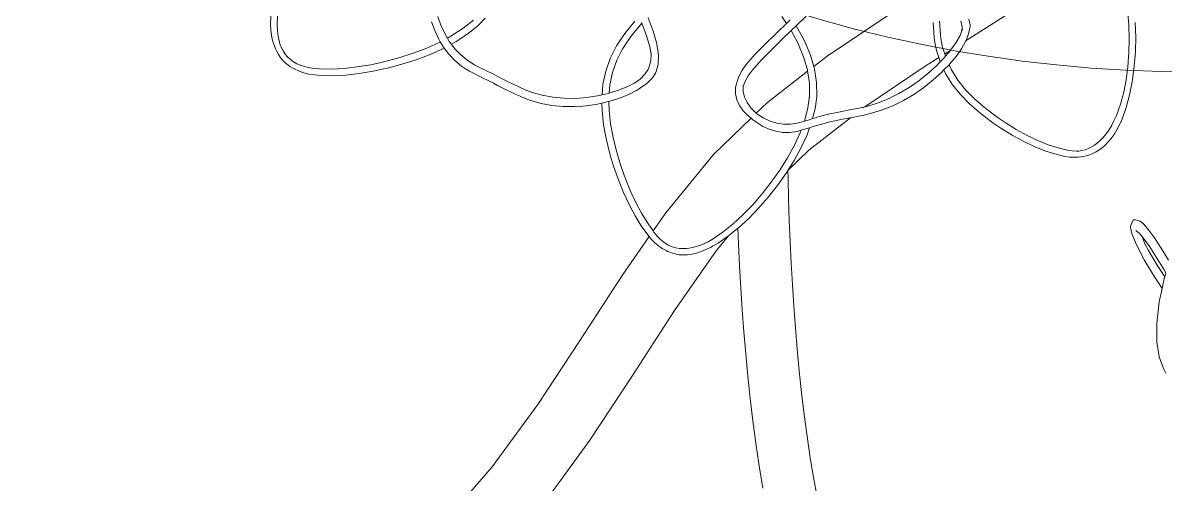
# Model space of a CAD drawing. Header units: millimetres. Extents: x 930469 to 1523124, y -120375 to 411163.
# Drawn here: x 1404958 to 1406631, y 133649 to 134325 of the extents above; entities that cross this region are included whole.
import ezdxf

# ---------------------------------------------------------------- set-up
doc = ezdxf.new("R2010")
doc.units = ezdxf.units.MM
for name, color, linetype, lineweight in [('A-NET THAY', 8, 'Continuous', 0), ('COT VACH', 8, 'Continuous', 0), ('xr', 8, 'Continuous', 0)]:
    doc.layers.add(name, color=color, linetype=linetype, lineweight=lineweight)

# ---------------------------------------------------------------- blocks, each defined once
blk = doc.blocks.new('zzz')
at = {"layer": 'xr', "ltscale": 3}
for p, q in [((1233754.9, 14150.3), (1233949.7, 14275.3)), ((1234158.2, 14195.2), (1234161.7, 14153.6)), ((1231647.2, 14155.3), (1231648.3, 14190.5)), ((1231666.5, 14150.4), (1231667.7, 14184.7)), ((1232128.1, 14135.4), (1232119, 14161.4)), ((1232137.1, 14176.7), (1232146.1, 14151)), ((1232241.2, 14166.3), (1232211.6, 14142.2)), ((1232276.1, 14171.4), (1232255.3, 14150.6)), ((1232684.6, 14126.4), (1232714.3, 14163)), ((1232734.2, 14159), (1232735, 14157)), ((1232753.5, 14172.6), (1232768.2, 14133.9)), ((1233145.5, 14176.6), (1233158.7, 14156.4)), ((1233158.7, 14156.4), (1233169.2, 14166.6)), ((1233186.8, 14149.6), (1233216, 14178.1)), ((1233277.9, 14060.3), (1233464.3, 14185.5)), ((1233591.4, 14116.5), (1233588.5, 14159)), ((1233609.6, 14122.9), (1233606.8, 14163.2)), ((1233670, 14163.1), (1233673.4, 14146.6)), ((1233693, 14169.2), (1233696.5, 14152)), ((1234180.7, 14159.1), (1234182, 14116.2)), ((1231648, 14137.4), (1231647.2, 14155.3)), ((1231650, 14121.2), (1231648, 14137.4)), ((1231667.3, 14133.5), (1231666.5, 14150.4)), ((1231669.1, 14118.4), (1231667.3, 14133.5)), ((1232139.6, 14110.4), (1232128.1, 14135.4)), ((1232146.1, 14151), (1232157.3, 14126.6)), ((1232157.3, 14126.6), (1232165.1, 14113.3)), ((1232211.6, 14142.2), (1232178.6, 14120.6)), ((1232224.6, 14125.5), (1232190.5, 14103.2)), ((1232255.3, 14150.6), (1232224.6, 14125.5)), ((1232660.6, 14090.2), (1232684.6, 14126.4)), ((1232702.2, 14117.6), (1232730.7, 14152.6)), ((1232730.7, 14152.6), (1232735, 14157)), ((1232735, 14157), (1232748.8, 14120.4)), ((1232768.2, 14133.9), (1232778.1, 14100.6)), ((1233096.7, 14095.7), (1233130.4, 14128.8)), ((1233130.4, 14128.8), (1233158.7, 14156.4)), ((1233147.1, 14111), (1233172, 14135.2)), ((1233172, 14135.2), (1233186, 14148.8)), ((1233172, 14135.2), (1233191.7, 14099)), ((1233186, 14148.8), (1233186.8, 14149.6)), ((1233186.8, 14149.6), (1233187.1, 14149)), ((1233187.1, 14149), (1233211.1, 14105.2)), ((1233667.2, 14120.6), (1233671.8, 14133)), ((1233673.3, 14142.5), (1233671.8, 14133)), ((1233671.8, 14133), (1233674.4, 14139.9)), ((1233673.4, 14146.6), (1233673.3, 14142.5)), ((1233684.9, 14106.2), (1233754.9, 14150.3)), ((1233694.3, 14133.5), (1233691.1, 14122.7)), ((1233696.5, 14147.4), (1233694.3, 14133.5)), ((1233696.5, 14152), (1233696.5, 14147.4)), ((1234161.7, 14153.6), (1234162.9, 14111.4)), ((1231653, 14106.2), (1231650, 14121.2)), ((1231657.1, 14092.4), (1231653, 14106.2)), ((1231662.4, 14079.7), (1231657.1, 14092.4)), ((1231671.9, 14104.9), (1231669.1, 14118.4)), ((1231675.5, 14092.9), (1231671.9, 14104.9)), ((1231678.9, 14084.6), (1231675.5, 14092.9)), ((1232142.8, 14101.3), (1232104.5, 14084.1)), ((1232144.4, 14102.2), (1232139.6, 14110.4)), ((1232144.4, 14102.2), (1232142.8, 14101.3)), ((1232153.3, 14087.2), (1232144.4, 14102.2)), ((1232178.6, 14120.6), (1232165.1, 14113.3)), ((1232165.1, 14113.3), (1232170.8, 14103.8)), ((1232170.8, 14103.8), (1232176.8, 14095.8)), ((1232190.5, 14103.2), (1232176.8, 14095.8)), ((1232176.8, 14095.8), (1232186.3, 14083.2)), ((1232679.2, 14082.7), (1232702.2, 14117.6)), ((1232748.8, 14120.4), (1232758.6, 14087.4)), ((1232778.1, 14100.6), (1232782.7, 14072.1)), ((1233068.4, 14066.9), (1233096.7, 14095.7)), ((1233113.5, 14078), (1233147.1, 14111)), ((1233191.7, 14099), (1233208.9, 14058.7)), ((1233211.1, 14105.2), (1233229, 14063.1)), ((1233592.9, 14106.1), (1233591.4, 14116.5)), ((1233598.6, 14077.1), (1233592.9, 14106.1)), ((1233610.9, 14113.6), (1233609.6, 14122.9)), ((1233616.4, 14085.9), (1233610.9, 14113.6)), ((1233639.6, 14077.9), (1233655.4, 14099.9)), ((1233655.4, 14099.9), (1233667.2, 14120.6)), ((1233683.7, 14103), (1233671.7, 14081.9)), ((1233684.9, 14106.2), (1233683.7, 14103)), ((1233691.1, 14122.7), (1233684.9, 14106.2)), ((1234162.9, 14111.4), (1234162, 14069.2)), ((1234182, 14116.2), (1234181, 14073.4)), ((1231662.4, 14079.7), (1231664.1, 14075.9)), ((1231670, 14064.9), (1231664.1, 14075.9)), ((1231676.9, 14054.9), (1231670, 14064.9)), ((1231678.1, 14086.1), (1231678.9, 14084.6)), ((1231678.9, 14084.6), (1231683.6, 14075.8)), ((1231683.6, 14075.8), (1231689.9, 14066.6)), ((1231689.9, 14066.6), (1231697.1, 14058.3)), ((1232064.4, 14068.8), (1232023.3, 14055.6)), ((1232104.5, 14084.1), (1232064.4, 14068.8)), ((1232114.4, 14065.7), (1232073.6, 14050.1)), ((1232153.6, 14083.3), (1232114.4, 14065.7)), ((1232155.5, 14084.3), (1232153.3, 14087.2)), ((1232155.5, 14084.3), (1232153.6, 14083.3)), ((1232169.2, 14066.1), (1232155.5, 14084.3)), ((1232187, 14047.3), (1232169.2, 14066.1)), ((1232186.3, 14083.2), (1232203.7, 14064.9)), ((1232203.7, 14064.9), (1232222.8, 14049.1)), ((1232642, 14053.4), (1232655.3, 14080.8)), ((1232655.3, 14080.8), (1232660.6, 14090.2)), ((1232661.7, 14048.2), (1232674.4, 14074.3)), ((1232674.4, 14074.3), (1232679.2, 14082.7)), ((1232758.6, 14087.4), (1232762, 14066.7)), ((1232762, 14066.7), (1232761.5, 14046.4)), ((1232762.1, 14069.9), (1232762, 14066.7)), ((1232782.7, 14072.1), (1232783.9, 14061.5)), ((1232783.9, 14061.5), (1232783.2, 14036.6)), ((1233045.8, 14041.6), (1233068.4, 14066.9)), ((1233085.4, 14049.4), (1233113.5, 14078)), ((1233208.9, 14058.7), (1233220.2, 14020)), ((1233229, 14063.1), (1233238.7, 14029.9)), ((1233238.7, 14029.9), (1233277.9, 14060.3)), ((1233605.3, 14056.1), (1233598.6, 14077.1)), ((1233622.4, 14066.9), (1233616.4, 14085.9)), ((1233620.4, 14055.2), (1233624.6, 14060.2)), ((1233622.4, 14066.9), (1233639.2, 14077.4)), ((1233624.6, 14060.2), (1233622.4, 14066.9)), ((1233624.6, 14060.2), (1233639.2, 14077.4)), ((1233655.7, 14059.7), (1233636.2, 14036.7)), ((1233639.2, 14077.4), (1233639.6, 14077.9)), ((1233671.7, 14081.9), (1233655.7, 14059.7)), ((1234161.4, 14058.9), (1234158.9, 14027.9)), ((1234162, 14069.2), (1234161.4, 14058.9)), ((1234180.4, 14062.7), (1234177.8, 14031.3)), ((1234181, 14073.4), (1234180.4, 14062.7)), ((1231684.7, 14045.9), (1231676.9, 14054.9)), ((1231693.5, 14037.7), (1231684.7, 14045.9)), ((1231703.4, 14030.4), (1231693.5, 14037.7)), ((1231697.1, 14058.3), (1231705.2, 14050.8)), ((1231714.2, 14024.1), (1231703.4, 14030.4)), ((1231705.2, 14050.8), (1231714.3, 14044.1)), ((1231714.3, 14044.1), (1231724.4, 14038.1)), ((1231731.6, 14034.9), (1231724.4, 14038.1)), ((1231743.6, 14030.7), (1231731.6, 14034.9)), ((1231731.6, 14034.9), (1231735.7, 14033)), ((1231757.2, 14027.3), (1231743.6, 14030.7)), ((1231772.5, 14024.7), (1231757.2, 14027.3)), ((1231900.2, 14028.7), (1231861.4, 14024.4)), ((1231940.5, 14035.4), (1231900.2, 14028.7)), ((1231971.4, 14042), (1231940.5, 14035.4)), ((1231981.7, 14044.4), (1231971.4, 14042)), ((1231989.6, 14025.3), (1231979, 14022.8)), ((1232023.3, 14055.6), (1231981.7, 14044.4)), ((1232031.7, 14036.7), (1231989.6, 14025.3)), ((1232073.6, 14050.1), (1232031.7, 14036.7)), ((1232206.7, 14031.1), (1232187, 14047.3)), ((1232218.2, 14023.5), (1232206.7, 14031.1)), ((1232222.8, 14049.1), (1232233.8, 14041.8)), ((1232233.8, 14041.8), (1232244.8, 14035.2)), ((1232244.8, 14035.2), (1232255.9, 14029.2)), ((1232255.9, 14029.2), (1232266.9, 14023.5)), ((1232629, 14016.3), (1232642, 14053.4)), ((1232649.3, 14012.8), (1232661.7, 14048.2)), ((1232755.6, 14025.9), (1232753.4, 14021.4)), ((1232761.5, 14046.4), (1232755.6, 14025.9)), ((1232783.2, 14036.6), (1232777.1, 14015.3)), ((1233028.9, 14019), (1233041, 14035.7)), ((1233041, 14035.7), (1233045.8, 14041.6)), ((1233063.1, 14024.4), (1233085.4, 14049.4)), ((1233238.7, 14029.9), (1233240.9, 14022.6)), ((1233565.1, 14030.7), (1233388.3, 13911.9)), ((1233565.1, 14030.7), (1233605.3, 14056.1)), ((1233573.4, 14009.7), (1233598.1, 14032.3)), ((1233598.1, 14032.3), (1233609.2, 14043.7)), ((1233609.2, 14043.7), (1233605.3, 14056.1)), ((1233609.2, 14043.7), (1233620.4, 14055.2)), ((1233635, 14035.3), (1233620, 14020)), ((1233636.2, 14036.7), (1233635, 14035.3)), ((1233642.3, 14019.9), (1233635, 14035.3)), ((1234158.9, 14027.9), (1234153.9, 13990.7)), ((1234177.8, 14031.3), (1234172.4, 13990.7)), ((1231730.4, 14016.7), (1231714.2, 14024.1)), ((1231744.2, 14011.9), (1231730.4, 14016.7)), ((1231759.2, 14008.1), (1231744.2, 14011.9)), ((1231775.7, 14005.4), (1231759.2, 14008.1)), ((1231789.6, 14023.1), (1231772.5, 14024.7)), ((1231793.8, 14003.7), (1231775.7, 14005.4)), ((1231824.4, 14022.6), (1231789.6, 14023.1)), ((1231829.5, 14003.1), (1231793.8, 14003.7)), ((1231861.4, 14024.4), (1231824.4, 14022.6)), ((1231867.2, 14005), (1231829.5, 14003.1)), ((1231906.8, 14009.4), (1231867.2, 14005)), ((1231947.7, 14016.2), (1231906.8, 14009.4)), ((1231979, 14022.8), (1231947.7, 14016.2)), ((1232229.7, 14016.6), (1232218.2, 14023.5)), ((1232241.2, 14010.3), (1232229.7, 14016.6)), ((1232252.8, 14004.3), (1232241.2, 14010.3)), ((1232264.5, 13998.4), (1232252.8, 14004.3)), ((1232288.1, 13986.8), (1232264.5, 13998.4)), ((1232266.9, 14023.5), (1232277.8, 14018)), ((1232299.8, 14007.2), (1232277.8, 14018)), ((1232299.8, 14007.2), (1232310.8, 14001.7)), ((1232310.8, 14001.7), (1232322, 13996.1)), ((1232345.3, 13984.4), (1232322, 13996.1)), ((1232621, 13978.4), (1232629, 14016.3)), ((1232641.6, 13976.7), (1232649.3, 14012.8)), ((1232729, 13992.5), (1232712.5, 13981)), ((1232744.8, 14008.2), (1232729, 13992.5)), ((1232753.4, 14021.4), (1232744.8, 14008.2)), ((1232765.7, 13996.5), (1232749.3, 13980.1)), ((1232774.7, 14010.2), (1232765.7, 13996.5)), ((1232777.1, 14015.3), (1232774.7, 14010.2)), ((1233012, 13979.3), (1233017.7, 13998.4)), ((1233017.7, 13998.4), (1233028.9, 14019)), ((1233035.7, 13982.2), (1233046.6, 14002.3)), ((1233046.6, 14002.3), (1233058.5, 14018.7)), ((1233058.5, 14018.7), (1233063.1, 14024.4)), ((1233220.8, 14016), (1233102.8, 13924.4)), ((1233220.2, 14020), (1233220.8, 14016)), ((1233220.8, 14016), (1233225.9, 13982.5)), ((1233240.9, 14022.6), (1233246.9, 13983.1)), ((1233546.5, 13988.2), (1233573.4, 14009.7)), ((1233613.7, 14013.4), (1233588.6, 13990.6)), ((1233620, 14020), (1233613.7, 14013.4)), ((1233625.8, 14007.8), (1233620, 14020)), ((1233645.5, 13976.8), (1233625.8, 14007.8)), ((1233661.1, 13990.1), (1233642.3, 14019.9)), ((1234153.9, 13990.7), (1234154.4, 13993.1)), ((1232300.2, 13980.8), (1232288.1, 13986.8)), ((1232312.4, 13974.7), (1232300.2, 13980.8)), ((1232337.4, 13962.2), (1232312.4, 13974.7)), ((1232350.4, 13955.7), (1232337.4, 13962.2)), ((1232345.3, 13984.4), (1232357.5, 13978.4)), ((1232357.5, 13978.4), (1232370.3, 13972.2)), ((1232370.3, 13972.2), (1232383.8, 13966.1)), ((1232383.8, 13966.1), (1232398.1, 13960.1)), ((1232398.1, 13960.1), (1232413.3, 13954.4)), ((1232618.2, 13947.1), (1232621, 13978.4)), ((1232639.5, 13952.2), (1232641.6, 13976.7)), ((1232639.5, 13952.2), (1232666.4, 13960.4)), ((1232666.4, 13960.4), (1232693.8, 13971.3)), ((1232693.8, 13971.3), (1232712.5, 13981)), ((1232719.3, 13960.2), (1232694.7, 13947.5)), ((1232712.5, 13981), (1232718.1, 13983.8)), ((1232728.4, 13965.6), (1232719.3, 13960.2)), ((1232749.3, 13980.1), (1232728.4, 13965.6)), ((1233009.1, 13949.9), (1233009.8, 13968.2)), ((1233012, 13979.3), (1233009.8, 13968.2)), ((1233031.7, 13957.3), (1233032.2, 13970.5)), ((1233032.2, 13970.5), (1233035.7, 13982.2)), ((1233032.2, 13970.5), (1233032.3, 13974.8)), ((1233225.9, 13982.5), (1233226.3, 13945.6)), ((1233246.9, 13983.1), (1233247.3, 13944.6)), ((1233488, 13950.7), (1233517.9, 13968.4)), ((1233517.9, 13968.4), (1233539.5, 13983.1)), ((1233554.2, 13963.5), (1233532.2, 13948.5)), ((1233539.5, 13983.1), (1233546.5, 13988.2)), ((1233561.3, 13968.8), (1233554.2, 13963.5)), ((1233588.6, 13990.6), (1233561.3, 13968.8)), ((1233668.8, 13947.8), (1233645.5, 13976.8)), ((1233683.7, 13962.1), (1233661.1, 13990.1)), ((1233709.4, 13935.7), (1233683.7, 13962.1)), ((1234146.9, 13955.2), (1234153.9, 13990.7)), ((1234171.5, 13985.5), (1234163.9, 13946.7)), ((1234172.4, 13990.7), (1234171.5, 13985.5)), ((1232363.9, 13949.3), (1232350.4, 13955.7)), ((1232378, 13942.9), (1232363.9, 13949.3)), ((1232392.9, 13936.6), (1232378, 13942.9)), ((1232408.8, 13930.6), (1232392.9, 13936.6)), ((1232439.5, 13921.8), (1232408.8, 13930.6)), ((1232413.3, 13954.4), (1232443.1, 13945.8)), ((1232443.1, 13945.8), (1232474.2, 13939.9)), ((1232474.2, 13939.9), (1232506.3, 13936.9)), ((1232506.3, 13936.9), (1232539.1, 13936.6)), ((1232539.1, 13936.6), (1232563.9, 13938.2)), ((1232563.9, 13938.2), (1232572.1, 13939.1)), ((1232572.1, 13939.1), (1232604.8, 13944)), ((1232604.8, 13944), (1232618.2, 13947.1)), ((1232636.6, 13927.2), (1232617.9, 13923)), ((1232618.2, 13947.1), (1232636.5, 13951.2)), ((1232636.5, 13951.2), (1232639.5, 13952.2)), ((1232638.6, 13927.8), (1232636.6, 13927.2)), ((1232666.9, 13936.5), (1232638.6, 13927.8)), ((1232639.1, 13901.2), (1232638.6, 13927.8)), ((1232694.7, 13947.5), (1232666.9, 13936.5)), ((1233013.1, 13932.5), (1233009.1, 13949.9)), ((1233021, 13915.9), (1233013.1, 13932.5)), ((1233035.5, 13940.5), (1233031.7, 13957.3)), ((1233043.2, 13924.3), (1233035.5, 13940.5)), ((1233225.6, 13936.7), (1233221.7, 13909.3)), ((1233226.3, 13945.6), (1233225.6, 13936.7)), ((1233246.5, 13934.7), (1233242.5, 13906.1)), ((1233247.3, 13944.6), (1233246.5, 13934.7)), ((1233425.3, 13922.9), (1233457, 13935.4)), ((1233457, 13935.4), (1233488, 13950.7)), ((1233501.7, 13930.5), (1233470, 13914.9)), ((1233532.2, 13948.5), (1233501.7, 13930.5)), ((1233695.3, 13920.6), (1233668.8, 13947.8)), ((1233737.8, 13910.7), (1233709.4, 13935.7)), ((1234137.2, 13919.6), (1234146.9, 13955.2)), ((1234163.9, 13946.7), (1234154, 13910.2)), ((1232471.4, 13915.7), (1232439.5, 13921.8)), ((1232504.2, 13912.6), (1232471.4, 13915.7)), ((1232537.7, 13912.4), (1232504.2, 13912.6)), ((1232562.9, 13914), (1232537.7, 13912.4)), ((1232571.4, 13914.9), (1232562.9, 13914)), ((1232604.5, 13919.9), (1232571.4, 13914.9)), ((1232617.9, 13923), (1232604.5, 13919.9)), ((1232618.3, 13900), (1232617.9, 13923)), ((1232622.7, 13859.6), (1232618.3, 13900)), ((1232643.4, 13861.9), (1232639.1, 13901.2)), ((1233032.3, 13900.3), (1233021, 13915.9)), ((1233046.3, 13885.8), (1233032.3, 13900.3)), ((1233054.3, 13909), (1233043.2, 13924.3)), ((1233068, 13894.9), (1233054.3, 13909)), ((1233063, 13898.8), (1233068, 13894.9)), ((1233068, 13894.9), (1233070.3, 13893.1)), ((1233070.3, 13893.1), (1233102.8, 13924.4)), ((1233070.3, 13893.1), (1233075.1, 13889.4)), ((1233221.7, 13909.3), (1233212.6, 13872.8)), ((1233242.5, 13906.1), (1233235.2, 13877.3)), ((1233277.7, 13889.3), (1233289.8, 13892.1)), ((1233289.8, 13892.1), (1233302.4, 13894.8)), ((1233302.4, 13894.8), (1233315.6, 13897.4)), ((1233344.2, 13902.7), (1233315.6, 13897.4)), ((1233344.2, 13902.7), (1233359.7, 13905.6)), ((1233359.7, 13905.6), (1233376, 13909.1)), ((1233376, 13909.1), (1233388.3, 13911.9)), ((1233383.5, 13908.4), (1233383.7, 13908.6)), ((1233404.3, 13891.9), (1233386.4, 13887.7)), ((1233388.3, 13911.9), (1233393.2, 13913.1)), ((1233393.2, 13913.1), (1233425.3, 13922.9)), ((1233437.4, 13902), (1233404.3, 13891.9)), ((1233470, 13914.9), (1233437.4, 13902)), ((1233724.3, 13895), (1233695.3, 13920.6)), ((1233755.1, 13871.2), (1233724.3, 13895)), ((1233768.1, 13887.2), (1233737.8, 13910.7)), ((1234125.6, 13886.5), (1234137.2, 13919.6)), ((1234154, 13910.2), (1234142, 13876.2)), ((1232630.1, 13818.8), (1232622.7, 13859.6)), ((1232650.6, 13822), (1232643.4, 13861.9)), ((1232944.7, 13771.8), (1233055.1, 13878.4)), ((1233050.2, 13882.4), (1233046.3, 13885.8)), ((1233050.2, 13882.4), (1233055.1, 13878.4)), ((1233055.1, 13878.4), (1233059.1, 13875.1)), ((1233071.4, 13865.6), (1233059.1, 13875.1)), ((1233089.1, 13854.7), (1233071.4, 13865.6)), ((1233075.1, 13889.4), (1233092.6, 13878.6)), ((1233092.6, 13878.6), (1233111.2, 13870.1)), ((1233111.2, 13870.1), (1233130.5, 13864.3)), ((1233130.5, 13864.3), (1233150.3, 13861.3)), ((1233150.3, 13861.3), (1233170.2, 13861.3)), ((1233170.2, 13861.3), (1233190.2, 13864.1)), ((1233190.2, 13864.1), (1233201, 13866.8)), ((1233201, 13866.8), (1233211.5, 13869.8)), ((1233212.6, 13872.8), (1233211.5, 13869.8)), ((1233211.5, 13869.8), (1233211.7, 13869.9)), ((1233211.5, 13869.8), (1233211.5, 13869.8)), ((1233211.7, 13869.9), (1233222.3, 13873.2)), ((1233222.3, 13873.2), (1233232.9, 13876.6)), ((1233346.6, 13879.8), (1233224.2, 13784.9)), ((1233232.9, 13876.6), (1233235.2, 13877.3)), ((1233235.2, 13877.3), (1233243.7, 13880)), ((1233243.7, 13880), (1233254.8, 13883.3)), ((1233257.1, 13860.1), (1233245.2, 13856.6)), ((1233254.8, 13883.3), (1233266, 13886.4)), ((1233269.3, 13863.5), (1233257.1, 13860.1)), ((1233266, 13886.4), (1233277.7, 13889.3)), ((1233281.9, 13866.7), (1233269.3, 13863.5)), ((1233295.1, 13869.8), (1233281.9, 13866.7)), ((1233308.8, 13872.6), (1233295.1, 13869.8)), ((1233323, 13875.4), (1233308.8, 13872.6)), ((1233323, 13875.4), (1233346.6, 13879.8)), ((1233353.3, 13881), (1233346.6, 13879.8)), ((1233369.4, 13884.1), (1233353.3, 13881)), ((1233386.4, 13887.7), (1233369.4, 13884.1)), ((1233763.2, 13865.4), (1233755.1, 13871.2)), ((1233787.3, 13849), (1233763.2, 13865.4)), ((1233775.9, 13881.7), (1233768.1, 13887.2)), ((1233799.7, 13865.6), (1233775.9, 13881.7)), ((1233831.9, 13845.8), (1233799.7, 13865.6)), ((1234110.9, 13856.2), (1234118.4, 13870.5)), ((1234118.4, 13870.5), (1234125.6, 13886.5)), ((1234134.5, 13859.4), (1234126.7, 13844.5)), ((1234142, 13876.2), (1234134.5, 13859.4)), ((1233108, 13846.1), (1233089.1, 13854.7)), ((1233127.8, 13840.2), (1233108, 13846.1)), ((1233148, 13837.1), (1233127.8, 13840.2)), ((1233168.5, 13837), (1233148, 13837.1)), ((1233189.1, 13839.9), (1233168.5, 13837)), ((1233199.2, 13836.1), (1233182.2, 13799.3)), ((1233200.3, 13842.7), (1233189.1, 13839.9)), ((1233201.8, 13843.2), (1233199.2, 13836.1)), ((1233201.8, 13843.2), (1233200.3, 13842.7)), ((1233219.1, 13830.1), (1233201.6, 13792.3)), ((1233211.4, 13846), (1233201.8, 13843.2)), ((1233222.5, 13849.4), (1233211.4, 13846)), ((1233226.6, 13850.7), (1233219.1, 13830.1)), ((1233226.6, 13850.7), (1233222.5, 13849.4)), ((1233233.8, 13853), (1233226.6, 13850.7)), ((1233245.2, 13856.6), (1233233.8, 13853)), ((1233820, 13829), (1233787.3, 13849)), ((1233852.6, 13811.2), (1233820, 13829)), ((1233864, 13828.3), (1233831.9, 13845.8)), ((1233895.5, 13813.3), (1233864, 13828.3)), ((1234087.1, 13822.5), (1234095.3, 13832.3)), ((1234095.3, 13832.3), (1234103.2, 13843.5)), ((1234103.2, 13843.5), (1234110.9, 13856.2)), ((1234118.6, 13831.3), (1234110.3, 13819.5)), ((1234126.7, 13844.5), (1234118.6, 13831.3)), ((1232640.1, 13778), (1232630.1, 13818.8)), ((1232660.5, 13781.9), (1232650.6, 13822)), ((1233182.2, 13799.3), (1233162.1, 13762.6)), ((1233201.6, 13792.3), (1233181, 13754.7)), ((1233884.6, 13795.9), (1233852.6, 13811.2)), ((1233915.6, 13783.4), (1233884.6, 13795.9)), ((1233925.9, 13800.9), (1233895.5, 13813.3)), ((1233954.9, 13791.4), (1233925.9, 13800.9)), ((1233982.3, 13784.7), (1233954.9, 13791.4)), ((1234043.3, 13789.8), (1234052.6, 13794.4)), ((1234052.6, 13794.4), (1234061.6, 13799.9)), ((1234061.6, 13799.9), (1234070.3, 13806.4)), ((1234070.3, 13806.4), (1234078.8, 13813.9)), ((1234083.5, 13791.6), (1234074, 13784.6)), ((1234078.8, 13813.9), (1234087.1, 13822.5)), ((1234092.7, 13799.8), (1234083.5, 13791.6)), ((1234101.6, 13809), (1234092.7, 13799.8)), ((1234110.3, 13819.5), (1234101.6, 13809)), ((1232643, 13767.8), (1232640.1, 13778)), ((1232652.3, 13737.6), (1232643, 13767.8)), ((1232663.2, 13772.1), (1232660.5, 13781.9)), ((1232672.4, 13742.4), (1232663.2, 13772.1)), ((1232944.7, 13771.8), (1232804.8, 13601)), ((1233162.1, 13762.6), (1233139.3, 13726.3)), ((1233162.9, 13725.7), (1233224.2, 13784.9)), ((1233945.2, 13773.7), (1233915.6, 13783.4)), ((1233973.2, 13766.8), (1233945.2, 13773.7)), ((1233987.6, 13764.8), (1233973.2, 13766.8)), ((1233995.8, 13782.8), (1233982.3, 13784.7)), ((1234001, 13764), (1233987.6, 13764.8)), ((1234008.3, 13782.1), (1233995.8, 13782.8)), ((1234013.6, 13764.6), (1234001, 13764)), ((1234015.5, 13782.4), (1234008.3, 13782.1)), ((1234012.2, 13781.9), (1234015.5, 13782.4)), ((1234013.6, 13764.6), (1234021.1, 13765.3)), ((1234015.5, 13782.4), (1234023.2, 13783.5)), ((1234032.6, 13767), (1234021.1, 13765.3)), ((1234023.2, 13783.5), (1234033.5, 13786.2)), ((1234043.6, 13769.8), (1234032.6, 13767)), ((1234033.5, 13786.2), (1234043.3, 13789.8)), ((1234054.1, 13773.7), (1234043.6, 13769.8)), ((1234064.2, 13778.6), (1234054.1, 13773.7)), ((1234074, 13784.6), (1234064.2, 13778.6)), ((1232666.1, 13698.4), (1232652.3, 13737.6)), ((1232686, 13703.7), (1232672.4, 13742.4)), ((1233139.3, 13726.3), (1233114.3, 13691)), ((1233162.5, 13725.2), (1233157.8, 13717.8)), ((1233181, 13754.7), (1233162.5, 13725.2)), ((1233162.5, 13725.2), (1233162.9, 13725.7)), ((1233162.9, 13725.7), (1233163.3, 13704)), ((1232681.4, 13660.9), (1232666.1, 13698.4)), ((1232701.1, 13666.7), (1232686, 13703.7)), ((1233114.3, 13691), (1233087.7, 13657)), ((1233157.8, 13717.8), (1233132.4, 13681.8)), ((1233163.3, 13704), (1233164.8, 13641.6)), ((1232697.8, 13625.5), (1232681.4, 13660.9)), ((1232717.3, 13632), (1232701.1, 13666.7)), ((1233087.7, 13657), (1233080.9, 13648.9)), ((1233132.4, 13681.8), (1233105.4, 13647.4)), ((1232715.2, 13592.9), (1232697.8, 13625.5)), ((1232734.3, 13599.9), (1232717.3, 13632)), ((1233059.9, 13625.1), (1233031.2, 13595.5)), ((1233080.9, 13648.9), (1233059.9, 13625.1)), ((1233098.4, 13639), (1233077.1, 13614.9)), ((1233105.4, 13647.4), (1233098.4, 13639)), ((1233166.8, 13579.1), (1233164.8, 13641.6)), ((1232733.3, 13563.2), (1232715.2, 13592.9)), ((1232752, 13570.8), (1232734.3, 13599.9)), ((1232768, 13548.2), (1232804.8, 13601)), ((1233031.2, 13595.5), (1233002.1, 13568.8)), ((1233077.1, 13614.9), (1233048, 13584.8)), ((1232752, 13536.7), (1232733.3, 13563.2)), ((1232768, 13548.2), (1232752, 13570.8)), ((1233002.1, 13568.8), (1232972.8, 13545.1)), ((1233018.3, 13557.6), (1233016.2, 13555.9)), ((1233048, 13584.8), (1233018.3, 13557.6)), ((1233166.8, 13579.1), (1233169.3, 13516.5)), ((1234168.3, 13567.1), (1234166.6, 13561.4)), ((1234166.6, 13561.4), (1234166.6, 13558.4)), ((1234166.6, 13558.4), (1234170.6, 13540.8)), ((1234174.6, 13580.9), (1234168.3, 13567.1)), ((1234181.1, 13580.7), (1234174.6, 13580.9)), ((1234195.6, 13577.2), (1234181.1, 13580.7)), ((1234206.1, 13568.5), (1234195.6, 13577.2)), ((1234219.9, 13551.7), (1234206.1, 13568.5)), ((1232676.9, 13417.7), (1232756.4, 13531.5)), ((1232756.4, 13531.5), (1232752, 13536.7)), ((1232762.6, 13524.2), (1232756.4, 13531.5)), ((1232773.1, 13513.5), (1232762.6, 13524.2)), ((1232770.3, 13544.9), (1232768, 13548.2)), ((1232780.3, 13533.1), (1232770.3, 13544.9)), ((1232790, 13523.2), (1232780.3, 13533.1)), ((1232799.7, 13515), (1232790, 13523.2)), ((1232943.6, 13524.8), (1232929.7, 13516.7)), ((1232972.8, 13545.1), (1232943.6, 13524.8)), ((1232988.6, 13533.7), (1232952.8, 13489.9)), ((1232988.4, 13533.5), (1232958.5, 13512.7)), ((1232988.6, 13533.7), (1232988.4, 13533.5)), ((1233016.2, 13555.9), (1232988.6, 13533.7)), ((1233016.2, 13555.9), (1233018.1, 13509.6)), ((1234170.6, 13540.8), (1234181, 13514.2)), ((1234193.1, 13540.9), (1234182.9, 13549.4)), ((1234200.7, 13531.8), (1234193.1, 13540.9)), ((1234206.7, 13524.5), (1234200.7, 13531.8)), ((1234209, 13510.7), (1234200.7, 13531.8)), ((1234223.2, 13501.1), (1234206.7, 13524.5)), ((1234236.8, 13527.9), (1234219.9, 13551.7)), ((1234256.3, 13497.8), (1234236.8, 13527.9)), ((1232783.8, 13504.5), (1232773.1, 13513.5)), ((1232794.7, 13496.9), (1232783.8, 13504.5)), ((1232806.1, 13490.8), (1232794.7, 13496.9)), ((1232809.2, 13508.5), (1232799.7, 13515)), ((1232806.1, 13490.8), (1232810.9, 13488.2)), ((1232814.4, 13505.7), (1232809.2, 13508.5)), ((1232813.8, 13505.9), (1232814.4, 13505.7)), ((1232814.4, 13505.7), (1232824, 13501.7)), ((1232824, 13501.7), (1232834.3, 13498.8)), ((1232830.8, 13315.1), (1232952.8, 13489.9)), ((1232834.3, 13498.8), (1232844.9, 13497)), ((1232844.9, 13497), (1232855.9, 13496.3)), ((1232855.9, 13496.3), (1232867.2, 13496.7)), ((1232867.2, 13496.7), (1232879.1, 13498.3)), ((1232879.1, 13498.3), (1232891.5, 13501.2)), ((1232891.5, 13501.2), (1232904.5, 13505.4)), ((1232904.5, 13505.4), (1232918.3, 13511)), ((1232922.8, 13493.4), (1232908.4, 13487.5)), ((1232918.3, 13511), (1232929.7, 13516.7)), ((1232937.9, 13500.9), (1232922.8, 13493.4)), ((1232929.7, 13516.7), (1232932.8, 13518.2)), ((1232942.4, 13503.3), (1232937.9, 13500.9)), ((1232958.5, 13512.7), (1232942.4, 13503.3)), ((1233018.1, 13509.6), (1233021.1, 13445.6)), ((1233169.3, 13516.5), (1233172.3, 13453.7)), ((1234181, 13514.2), (1234189, 13498)), ((1234189, 13498), (1234206.5, 13463.5)), ((1234209, 13510.7), (1234219.1, 13490.6)), ((1234209.6, 13509), (1234209, 13510.7)), ((1234219.1, 13490.6), (1234244.5, 13448)), ((1234242.4, 13471.5), (1234223.2, 13501.1)), ((1234278.2, 13462.5), (1234256.3, 13497.8)), ((1232821.8, 13483.8), (1232810.9, 13488.2)), ((1232833, 13480.6), (1232821.8, 13483.8)), ((1232844.5, 13478.6), (1232833, 13480.6)), ((1232856.4, 13477.8), (1232844.5, 13478.6)), ((1232868.7, 13478.3), (1232856.4, 13477.8)), ((1232881.4, 13480), (1232868.7, 13478.3)), ((1232894.6, 13483.1), (1232881.4, 13480)), ((1232908.4, 13487.5), (1232894.6, 13483.1)), ((1234206.5, 13463.5), (1234231.8, 13421)), ((1234264.1, 13436.6), (1234242.4, 13471.5)), ((1233021.1, 13445.6), (1233024.7, 13381.4)), ((1233172.3, 13453.7), (1233175.9, 13390.8)), ((1234244.5, 13448), (1234267.2, 13413.9)), ((1234270.8, 13425.8), (1234264.1, 13436.6)), ((1234270.8, 13425.8), (1234267.2, 13413.9)), ((1232676.9, 13417.7), (1232554.2, 13228.3)), ((1233175.9, 13390.8), (1233180.1, 13327.8)), ((1234231.8, 13421), (1234259.5, 13379.2)), ((1234266.7, 13412.2), (1234259.5, 13379.2)), ((1234267.2, 13413.9), (1234266.7, 13412.2)), ((1233024.7, 13381.4), (1233029, 13317.1)), ((1234259.5, 13379.2), (1234251.1, 13340.2)), ((1233180.1, 13327.8), (1233184.8, 13264.6)), ((1234251.1, 13340.2), (1234243.8, 13277)), ((1232830.8, 13315.1), (1232709.4, 13127.8)), ((1233033.8, 13252.5), (1233029, 13317.1)), ((1233184.8, 13264.6), (1233190.2, 13201.2)), ((1234243.8, 13277), (1234244.1, 13223.3)), ((1232554.2, 13228.3), (1232429.7, 13039.2)), ((1233033.8, 13252.5), (1233039.3, 13187.6)), ((1234244.1, 13223.3), (1234251.2, 13179.2)), ((1233190.2, 13201.2), (1233196.2, 13137.7)), ((1233039.3, 13187.6), (1233045.5, 13122.5)), ((1234251.2, 13179.2), (1234263.9, 13145.1)), ((1232582.1, 12934.5), (1232709.4, 13127.8)), ((1233045.5, 13122.5), (1233052.4, 13057.1)), ((1233196.2, 13137.7), (1233203, 13074.1)), ((1234270.6, 13131.1), (1234263.9, 13145.1)), ((1233052.4, 13057.1), (1233060.2, 12991.6)), ((1233210.5, 13010.5), (1233203, 13074.1)), ((1232296.6, 12856.7), (1232429.7, 13039.2)), ((1233060.2, 12991.6), (1233068.9, 12925.9)), ((1233210.5, 13010.5), (1233219, 12947)), ((1232582.1, 12934.5), (1232441.8, 12742)), ((1233068.9, 12925.9), (1233078.6, 12860.2)), ((1233219, 12947), (1233228.4, 12883.6)), ((1232296.6, 12856.7), (1232148.7, 12686.7)), ((1233078.6, 12860.2), (1233089.5, 12794.5)), ((1233228.4, 12883.6), (1233238.8, 12820.5)), ((1233238.8, 12820.5), (1233250.4, 12757.7))]:
    blk.add_line(p, q, dxfattribs=at)
blk = doc.blocks.new('frefegthmm')
at = {"layer": 'A-NET THAY', "ltscale": 3}
blk.add_circle((1591960.1, 518898.5), 2000, dxfattribs=at)
at = {"layer": 'A-NET THAY', "xscale": 0.5, "yscale": 0.5, "zscale": 0.5, "rotation": 90}
blk.add_blockref('zzz', (1600967.1, -98281), dxfattribs=at)

msp = doc.modelspace()

# ---------------------------------------------------------------- block references
at = {"layer": 'COT VACH', "rotation": 269.9999999999985}
msp.add_blockref('frefegthmm', (887778.3, 1728213.1), dxfattribs=at)

doc.saveas('drawing.dxf')
